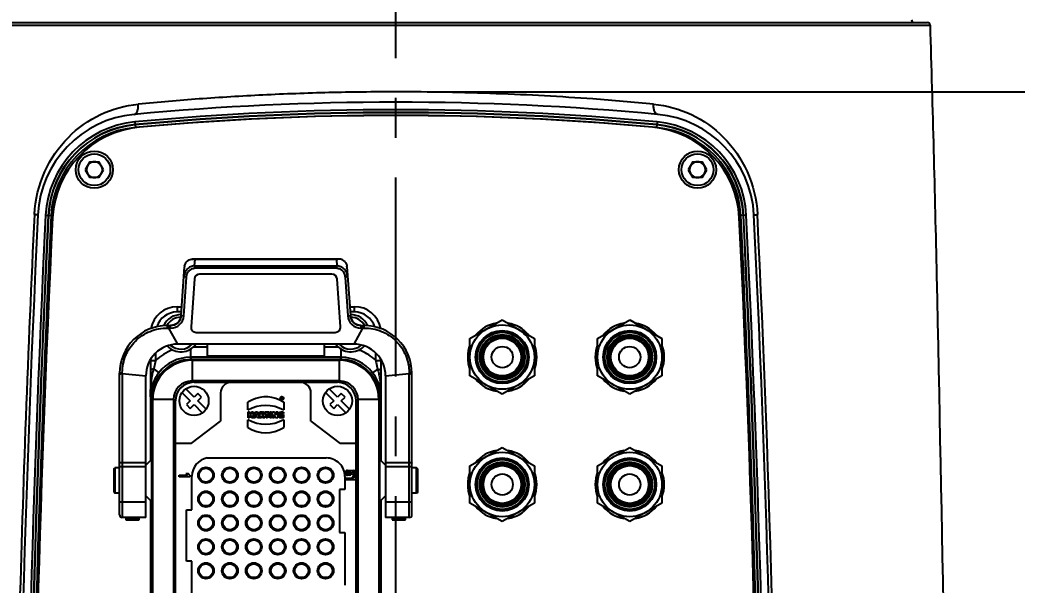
# Model space of a CAD drawing. Header units: millimetres. Extents: x 5828 to 6704, y 123 to 421.
# Drawn here: x 6360.72 to 6370.11, y 234.94 to 240.26 of the extents above; entities that cross this region are included whole.
import ezdxf

# ---------------------------------------------------------------- set-up
doc = ezdxf.new("R2010")
doc.units = ezdxf.units.MM
doc.linetypes.add('CENTER', pattern=[0.6, 0.375, -0.075, 0.075, -0.075])
for name, color, linetype in [('中心线', 7, 'Continuous'), ('外形图', 7, 'Continuous'), ('尺寸标注', 7, 'Continuous')]:
    doc.layers.add(name, color=color, linetype=linetype)
doc.styles.add('微软雅黑', font='msyh.ttc', dxfattribs={"height": 1.5})
doc.dimstyles.new('尺寸标注_1_20比例', dxfattribs={"dimtxt": 1.5, "dimasz": 1.25, "dimexe": 0.5, "dimexo": 0.4, "dimgap": 0.5, "dimtad": 1, "dimdec": 1, "dimlfac": 20, "dimdsep": 46, "dimtxsty": '微软雅黑', "dimcen": 0.09, "dimadec": 0, "dimazin": 0, "dimtp": 0.01, "dimtm": 0.01, "dimtfac": 1, "dimtdec": 1, "dimtofl": 0, "dimtmove": 0, "dimatfit": 3, "dimfxl": 1, "dimtolj": 1, "dimarcsym": 0})

# ---------------------------------------------------------------- blocks, each defined once
blk = doc.blocks.new('*D801')
at = {"layer": 'Defpoints', "color": 0}
for p in [(6364.2624, 239.5843), (6364.2624, 230.059), (6374.6748, 230.059)]:
    blk.add_point(p, dxfattribs=at)
at = {"layer": '尺寸标注', "color": 0, "lineweight": -2}
for p, q in [((6364.6624, 239.5843), (6375.1748, 239.5843)), ((6374.6748, 238.3343), (6374.6748, 231.309)), ((6364.6624, 230.059), (6375.1748, 230.059))]:
    blk.add_line(p, q, dxfattribs=at)
at = {"layer": '尺寸标注', "color": 0}
for points in [[(6374.8831, 238.3343), (6374.4665, 238.3343), (6374.6748, 239.5843)], [(6374.4665, 231.309), (6374.8831, 231.309), (6374.6748, 230.059)]]:
    blk.add_solid(points, dxfattribs=at)
at = {"layer": '尺寸标注', "color": 0, "insert": (6373.3958, 234.9195), "char_height": 1.5, "attachment_point": 5, "rotation": 90, "style": '微软雅黑'}
blk.add_mtext('\\A1;\\A1;190', dxfattribs=at)

msp = doc.modelspace()

# ---------------------------------------------------------------- linework, layer by layer
at = {"layer": '中心线', "linetype": 'CENTER', "ltscale": 5}
msp.add_line((6364.2624, 227.9015), (6364.2624, 284.2012), dxfattribs=at)
at = {"layer": '外形图', "color": 7, "linetype": 'Continuous'}
for p, q in [((6359.237, 240.2128), (6369.2879, 240.2128)), ((6359.262, 240.2371), (6369.2629, 240.2371)), ((6361.8059, 239.3003), (6361.8108, 239.2479)), ((6366.719, 239.3003), (6366.714, 239.2479)), ((6361.3816, 238.9259), (6361.3383, 238.8509)), ((6361.3816, 238.9259), (6361.4682, 238.9259)), ((6361.5115, 238.8509), (6361.4682, 238.9259)), ((6367.0566, 238.9259), (6367.0133, 238.8509)), ((6367.0566, 238.9259), (6367.1432, 238.9259)), ((6367.1865, 238.8509), (6367.1432, 238.9259)), ((6361.3383, 238.8509), (6361.3816, 238.7759)), ((6361.4682, 238.7759), (6361.5115, 238.8509)), ((6367.0133, 238.8509), (6367.0566, 238.7759)), ((6367.1432, 238.7759), (6367.1865, 238.8509)), ((6361.4682, 238.7759), (6361.3816, 238.7759)), ((6367.1432, 238.7759), (6367.0566, 238.7759)), ((6360.8608, 238.4276), (6360.8609, 238.4294)), ((6360.8608, 238.4276), (6360.861, 238.4294)), ((6360.9655, 238.4216), (6361.0181, 238.4191)), ((6367.5593, 238.4216), (6367.5068, 238.4191)), ((6367.6638, 238.4295), (6367.664, 238.4276)), ((6367.664, 238.4295), (6367.664, 238.4276)), ((6363.7292, 238.0079), (6362.3456, 238.0079)), ((6362.3683, 237.9444), (6362.3725, 238.0041)), ((6363.7024, 238.0041), (6362.3725, 238.0041)), ((6363.7024, 238.0041), (6363.7066, 237.9444)), ((6362.2412, 237.476), (6362.2733, 237.9355)), ((6362.3683, 237.9444), (6363.7066, 237.9444)), ((6362.3683, 237.9444), (6362.3683, 237.9232)), ((6363.7066, 237.9232), (6362.3683, 237.9232)), ((6363.6593, 237.8679), (6362.4155, 237.8679)), ((6363.7066, 237.9232), (6363.7066, 237.9444)), ((6363.8015, 237.9355), (6363.8336, 237.476)), ((6362.2661, 237.4742), (6362.2917, 237.84)), ((6362.2917, 237.84), (6362.2668, 237.8417)), ((6362.3656, 237.8214), (6362.3341, 237.3714)), ((6363.7407, 237.3714), (6363.7092, 237.8214)), ((6363.808, 237.8417), (6363.7831, 237.84)), ((6363.7831, 237.84), (6363.8087, 237.4742)), ((6362.2024, 237.5604), (6362.2471, 237.5604)), ((6362.2024, 237.5604), (6362.2024, 237.5104)), ((6362.2436, 237.5104), (6362.2024, 237.5104)), ((6362.2411, 237.4768), (6362.2406, 237.4735)), ((6363.8277, 237.5604), (6363.8724, 237.5604)), ((6363.8724, 237.5104), (6363.8312, 237.5104)), ((6363.8724, 237.5104), (6363.8724, 237.5604)), ((6362.1124, 237.3829), (6362.1415, 237.3829)), ((6362.1263, 237.358), (6362.1263, 237.3829)), ((6362.1415, 237.3579), (6362.1415, 237.3829)), ((6362.2011, 237.4032), (6362.1967, 237.4)), ((6362.2412, 237.476), (6362.2661, 237.4742)), ((6363.8087, 237.4742), (6363.8336, 237.476)), ((6363.8339, 237.4745), (6363.8338, 237.4743)), ((6363.8349, 237.4699), (6363.8341, 237.4744)), ((6363.8818, 237.3977), (6363.8777, 237.4003)), ((6363.9065, 237.3868), (6363.9026, 237.388)), ((6363.9334, 237.3829), (6363.9624, 237.3829)), ((6363.9334, 237.3829), (6363.9334, 237.3579)), ((6363.9485, 237.3829), (6363.9485, 237.358)), ((6364.9593, 237.2604), (6365.2624, 237.4354)), ((6365.2624, 237.4354), (6365.5655, 237.2604)), ((6366.1593, 237.2604), (6366.4624, 237.4354)), ((6366.4624, 237.4354), (6366.7655, 237.2604)), ((6362.1128, 237.3584), (6362.1263, 237.358)), ((6362.1263, 237.358), (6362.1416, 237.3579)), ((6362.2096, 237.2079), (6362.1263, 237.358)), ((6362.384, 237.3179), (6363.6908, 237.3179)), ((6363.9485, 237.358), (6363.8653, 237.2079)), ((6363.9485, 237.358), (6363.9334, 237.3579)), ((6363.9485, 237.358), (6363.9621, 237.3584)), ((6363.8653, 237.2079), (6362.2096, 237.2079)), ((6362.4874, 237.2079), (6362.4874, 237.097)), ((6363.5874, 237.2079), (6363.5874, 237.097)), ((6364.9593, 236.9104), (6364.9593, 237.2604)), ((6365.5655, 237.2604), (6365.5655, 236.9104)), ((6366.1593, 236.9104), (6366.1593, 237.2604)), ((6366.7655, 237.2604), (6366.7655, 236.9104)), ((6362.0024, 237.054), (6362.0024, 237.1233)), ((6362.3284, 237.161), (6362.3284, 237.0836)), ((6362.358, 237.1836), (6362.4874, 237.1836)), ((6363.5874, 237.1836), (6363.7169, 237.1836)), ((6363.7464, 237.0836), (6363.7464, 237.161)), ((6364.0724, 237.054), (6364.0724, 237.1242)), ((6361.9524, 237.054), (6362.0024, 237.054)), ((6361.9529, 237.0603), (6361.9529, 236.1108)), ((6363.7464, 237.0836), (6362.3284, 237.0836)), ((6362.3373, 237.0629), (6362.3284, 237.0836)), ((6363.7375, 237.0629), (6362.3373, 237.0629)), ((6362.3437, 237.0554), (6363.7312, 237.0554)), ((6362.3437, 237.0554), (6362.3437, 236.8604)), ((6362.4874, 237.097), (6363.5874, 237.097)), ((6363.7312, 236.8604), (6363.7312, 237.0554)), ((6363.7464, 237.0836), (6363.7375, 237.0629)), ((6364.0724, 237.054), (6364.1224, 237.054)), ((6364.1224, 236.1103), (6364.1224, 237.0616)), ((6361.6624, 235.5997), (6361.6624, 236.9329)), ((6361.6874, 236.9304), (6361.6875, 236.9401)), ((6361.6874, 236.9304), (6361.9096, 236.9079)), ((6361.6874, 236.9304), (6361.6874, 235.5747)), ((6361.9858, 236.973), (6362.0316, 236.9377)), ((6364.0891, 236.973), (6364.0433, 236.9377)), ((6364.1653, 236.9079), (6364.3874, 236.9304)), ((6364.3873, 236.9401), (6364.3874, 236.9304)), ((6364.3874, 235.5747), (6364.3874, 236.9304)), ((6364.4124, 235.5997), (6364.4124, 236.9329)), ((6361.9096, 235.5747), (6361.9096, 236.9079)), ((6363.7312, 236.8604), (6362.3437, 236.8604)), ((6362.3624, 236.848), (6363.7124, 236.848)), ((6364.1653, 236.9079), (6364.1653, 235.5747)), ((6365.2624, 236.7354), (6364.9593, 236.9104)), ((6365.5655, 236.9104), (6365.2624, 236.7354)), ((6366.4624, 236.7354), (6366.1593, 236.9104)), ((6366.7655, 236.9104), (6366.4624, 236.7354)), ((6362.2491, 236.7509), (6362.3271, 236.6729)), ((6362.3624, 236.7083), (6362.2845, 236.7862)), ((6362.3978, 236.7436), (6362.3624, 236.7083)), ((6362.4331, 236.7083), (6362.3978, 236.7436)), ((6362.6124, 236.748), (6362.6124, 236.483)), ((6363.4624, 236.483), (6363.4624, 236.748)), ((6363.5991, 236.7509), (6363.6771, 236.6729)), ((6363.7124, 236.7083), (6363.6345, 236.7862)), ((6363.7478, 236.7436), (6363.7124, 236.7083)), ((6363.7831, 236.7083), (6363.7478, 236.7436)), ((6364.1224, 236.7113), (6364.1205, 236.7465)), ((6361.9524, 236.7113), (6361.9624, 236.6879)), ((6361.9624, 236.6879), (6361.9624, 234.8167)), ((6362.1687, 236.6854), (6361.9737, 236.6854)), ((6361.9737, 232.7854), (6361.9737, 236.6854)), ((6362.1687, 236.6854), (6362.1687, 232.7854)), ((6362.1874, 232.798), (6362.1874, 236.673)), ((6362.3271, 236.6729), (6362.2917, 236.6376)), ((6362.2917, 236.6376), (6362.3271, 236.6022)), ((6362.3271, 236.6022), (6362.3624, 236.6376)), ((6362.3624, 236.6376), (6362.4403, 236.5596)), ((6362.3978, 236.6729), (6362.4331, 236.7083)), ((6362.4757, 236.595), (6362.3978, 236.6729)), ((6362.8687, 236.5895), (6362.8687, 236.66)), ((6363.184, 236.7043), (6363.191, 236.7043)), ((6363.184, 236.6893), (6363.184, 236.7043)), ((6363.1878, 236.6893), (6363.184, 236.6893)), ((6363.1903, 236.7015), (6363.1878, 236.7015)), ((6363.1878, 236.7015), (6363.1878, 236.6972)), ((6363.1878, 236.6972), (6363.1903, 236.6972)), ((6363.1906, 236.6947), (6363.1878, 236.6947)), ((6363.1878, 236.6947), (6363.1878, 236.6893)), ((6363.1906, 236.6947), (6363.1925, 236.6893)), ((6363.191, 236.7043), (6363.1941, 236.7038)), ((6363.1966, 236.6893), (6363.1925, 236.6893)), ((6363.194, 236.6959), (6363.1952, 236.6967)), ((6363.1966, 236.6893), (6363.194, 236.6959)), ((6363.1959, 236.7023), (6363.1941, 236.7038)), ((6363.1952, 236.6967), (6363.1961, 236.698)), ((6363.1959, 236.7023), (6363.1965, 236.7)), ((6363.1965, 236.7), (6363.1961, 236.698)), ((6363.2062, 236.66), (6363.2062, 236.5895)), ((6363.6771, 236.6729), (6363.6417, 236.6376)), ((6363.6417, 236.6376), (6363.6771, 236.6022)), ((6363.6771, 236.6022), (6363.7124, 236.6376)), ((6363.7124, 236.6376), (6363.7903, 236.5596)), ((6363.7478, 236.6729), (6363.7831, 236.7083)), ((6363.8257, 236.595), (6363.7478, 236.6729)), ((6363.8874, 232.798), (6363.8874, 236.673)), ((6364.1012, 236.6854), (6363.9062, 236.6854)), ((6363.9062, 232.7854), (6363.9062, 236.6854)), ((6364.1012, 236.6854), (6364.1012, 232.7854)), ((6364.1124, 236.6879), (6364.1224, 236.7113)), ((6364.1124, 232.783), (6364.1124, 236.6879)), ((6362.8704, 236.5686), (6362.8857, 236.5686)), ((6362.8704, 236.5134), (6362.8704, 236.5686)), ((6362.8857, 236.5686), (6362.8857, 236.5485)), ((6362.8857, 236.5485), (6362.9022, 236.5485)), ((6362.9022, 236.5686), (6362.9175, 236.5686)), ((6362.9022, 236.5485), (6362.9022, 236.5686)), ((6362.9175, 236.5686), (6362.9175, 236.5134)), ((6362.9409, 236.5686), (6362.9229, 236.5134)), ((6362.9409, 236.5686), (6362.9584, 236.5686)), ((6362.9444, 236.5344), (6362.947, 236.5431)), ((6362.9478, 236.5459), (6362.947, 236.5431)), ((6362.9485, 236.5485), (6362.9478, 236.5459)), ((6362.949, 236.551), (6362.9485, 236.5485)), ((6362.9498, 236.5485), (6362.949, 236.551)), ((6362.9505, 236.5459), (6362.9498, 236.5485)), ((6362.9512, 236.5432), (6362.9505, 236.5459)), ((6362.9512, 236.5432), (6362.954, 236.5344)), ((6362.9773, 236.5134), (6362.9584, 236.5686)), ((6362.9827, 236.5686), (6362.985, 236.5688)), ((6362.9827, 236.5134), (6362.9827, 236.5686)), ((6362.985, 236.5688), (6362.9874, 236.5689)), ((6362.9874, 236.5689), (6362.9901, 236.5689)), ((6362.9901, 236.5689), (6362.9928, 236.569)), ((6362.9928, 236.569), (6362.9957, 236.569)), ((6362.9957, 236.569), (6362.9986, 236.5691)), ((6362.9979, 236.5564), (6362.9979, 236.5445)), ((6362.9986, 236.5691), (6363.0015, 236.5691)), ((6363.0002, 236.5443), (6363.0033, 236.5447)), ((6363.0047, 236.5557), (6363.0006, 236.5565)), ((6363.0015, 236.5691), (6363.0045, 236.569)), ((6363.0055, 236.5459), (6363.0033, 236.5447)), ((6363.0045, 236.569), (6363.0072, 236.5687)), ((6363.0047, 236.5557), (6363.0068, 236.5536)), ((6363.007, 236.5479), (6363.0055, 236.5459)), ((6363.0075, 236.5506), (6363.0068, 236.5536)), ((6363.007, 236.5479), (6363.0075, 236.5506)), ((6363.0072, 236.5687), (6363.0097, 236.5683)), ((6363.0097, 236.5683), (6363.0121, 236.5678)), ((6363.0121, 236.5678), (6363.014, 236.5671)), ((6363.0161, 236.5661), (6363.014, 236.5671)), ((6363.0178, 236.565), (6363.0161, 236.5661)), ((6363.0161, 236.5378), (6363.0183, 236.5395)), ((6363.0193, 236.5637), (6363.0178, 236.565)), ((6363.0183, 236.5395), (6363.0201, 236.5415)), ((6363.0206, 236.5622), (6363.0193, 236.5637)), ((6363.0201, 236.5415), (6363.0216, 236.5438)), ((6363.0217, 236.5604), (6363.0206, 236.5622)), ((6363.0216, 236.5438), (6363.0227, 236.5465)), ((6363.0217, 236.5604), (6363.0224, 236.5587)), ((6363.0224, 236.5587), (6363.023, 236.5566)), ((6363.0233, 236.549), (6363.0227, 236.5465)), ((6363.023, 236.5566), (6363.0234, 236.5543)), ((6363.0235, 236.5518), (6363.0233, 236.549)), ((6363.0234, 236.5543), (6363.0235, 236.5518)), ((6363.028, 236.5686), (6363.0671, 236.5686)), ((6363.028, 236.5555), (6363.028, 236.5686)), ((6363.0399, 236.5555), (6363.028, 236.5555)), ((6363.0399, 236.5134), (6363.0399, 236.5555)), ((6363.0671, 236.5555), (6363.0552, 236.5555)), ((6363.0552, 236.5555), (6363.0552, 236.5134)), ((6363.0671, 236.5686), (6363.0671, 236.5555)), ((6363.0748, 236.5686), (6363.09, 236.5686)), ((6363.0748, 236.5134), (6363.0748, 236.5686)), ((6363.09, 236.5686), (6363.09, 236.5134)), ((6363.1015, 236.5686), (6363.121, 236.5686)), ((6363.1015, 236.5134), (6363.1015, 236.5686)), ((6363.1157, 236.5447), (6363.116, 236.5418)), ((6363.116, 236.5418), (6363.1161, 236.5391)), ((6363.1161, 236.5391), (6363.1161, 236.536)), ((6363.1182, 236.5387), (6363.1197, 236.5355)), ((6363.1318, 236.5463), (6363.121, 236.5686)), ((6363.1332, 236.5434), (6363.1318, 236.5463)), ((6363.1345, 236.5406), (6363.1332, 236.5434)), ((6363.1357, 236.538), (6363.1345, 236.5406)), ((6363.1351, 236.5686), (6363.1498, 236.5686)), ((6363.1351, 236.5493), (6363.1351, 236.5686)), ((6363.1352, 236.5457), (6363.1351, 236.5493)), ((6363.1354, 236.5417), (6363.1352, 236.5457)), ((6363.1357, 236.538), (6363.1354, 236.5417)), ((6363.1498, 236.5686), (6363.1498, 236.5134)), ((6363.1563, 236.5419), (6363.1566, 236.5442)), ((6363.1563, 236.5395), (6363.1563, 236.5419)), ((6363.1563, 236.5371), (6363.1563, 236.5395)), ((6363.1566, 236.5442), (6363.1569, 236.5465)), ((6363.1569, 236.5465), (6363.1575, 236.5487)), ((6363.1575, 236.5487), (6363.1581, 236.5507)), ((6363.1581, 236.5507), (6363.1589, 236.5527)), ((6363.1599, 236.5546), (6363.1589, 236.5527)), ((6363.1609, 236.5564), (6363.1599, 236.5546)), ((6363.1621, 236.5581), (6363.1609, 236.5564)), ((6363.1635, 236.5597), (6363.1621, 236.5581)), ((6363.1649, 236.5612), (6363.1635, 236.5597)), ((6363.1665, 236.5626), (6363.1649, 236.5612)), ((6363.1682, 236.5639), (6363.1665, 236.5626)), ((6363.17, 236.565), (6363.1682, 236.5639)), ((6363.1719, 236.5661), (6363.17, 236.565)), ((6363.172, 236.5661), (6363.174, 236.567)), ((6363.1729, 236.5431), (6363.1728, 236.5406)), ((6363.1728, 236.5405), (6363.1729, 236.538)), ((6363.1734, 236.5456), (6363.1729, 236.5431)), ((6363.174, 236.5476), (6363.1734, 236.5456)), ((6363.174, 236.567), (6363.1761, 236.5677)), ((6363.174, 236.5476), (6363.1751, 236.5498)), ((6363.1751, 236.5498), (6363.1765, 236.5515)), ((6363.1761, 236.5677), (6363.1784, 236.5684)), ((6363.1765, 236.5515), (6363.1781, 236.553)), ((6363.1781, 236.553), (6363.1802, 236.5543)), ((6363.1784, 236.5684), (6363.1807, 236.5689)), ((6363.1823, 236.555), (6363.1802, 236.5542)), ((6363.1807, 236.5689), (6363.1831, 236.5692)), ((6363.1849, 236.5556), (6363.1823, 236.555)), ((6363.1831, 236.5692), (6363.1857, 236.5695)), ((6363.1878, 236.5558), (6363.1849, 236.5556)), ((6363.1857, 236.5695), (6363.1883, 236.5695)), ((6363.1906, 236.5557), (6363.1878, 236.5558)), ((6363.1883, 236.5695), (6363.192, 236.5694)), ((6363.1894, 236.5439), (6363.2046, 236.5439)), ((6363.1894, 236.5266), (6363.1894, 236.5439)), ((6363.1936, 236.5555), (6363.1906, 236.5557)), ((6363.192, 236.5694), (6363.1954, 236.5691)), ((6363.1966, 236.5552), (6363.1936, 236.5555)), ((6363.1954, 236.5691), (6363.1986, 236.5687)), ((6363.1994, 236.5547), (6363.1966, 236.5552)), ((6363.1986, 236.5687), (6363.2015, 236.5681)), ((6363.202, 236.5541), (6363.1994, 236.5547)), ((6363.2015, 236.5681), (6363.2041, 236.5674)), ((6363.2041, 236.5535), (6363.202, 236.5541)), ((6363.2041, 236.5675), (6363.2041, 236.5536)), ((6363.2046, 236.5439), (6363.2046, 236.5162)), ((6362.337, 236.273), (6362.6124, 236.483)), ((6362.8687, 236.4235), (6362.8687, 236.494)), ((6362.8857, 236.5134), (6362.8704, 236.5134)), ((6362.9022, 236.5351), (6362.8857, 236.5351)), ((6362.8857, 236.5351), (6362.8857, 236.5134)), ((6362.9022, 236.5134), (6362.9022, 236.5351)), ((6362.9175, 236.5134), (6362.9022, 236.5134)), ((6362.938, 236.5134), (6362.9229, 236.5134)), ((6362.938, 236.5134), (6362.9408, 236.5224)), ((6362.9578, 236.5224), (6362.9408, 236.5224)), ((6362.9444, 236.5344), (6362.954, 236.5344)), ((6362.9578, 236.5224), (6362.9606, 236.5134)), ((6362.9773, 236.5134), (6362.9606, 236.5134)), ((6362.9979, 236.5134), (6362.9827, 236.5134)), ((6362.9979, 236.5335), (6362.9979, 236.5134)), ((6363.0004, 236.5298), (6363.0066, 236.5178)), ((6363.0274, 236.5134), (6363.0089, 236.5134)), ((6363.0136, 236.5366), (6363.0161, 236.5378)), ((6363.015, 236.5344), (6363.0136, 236.5366)), ((6363.0164, 236.5323), (6363.015, 236.5344)), ((6363.0176, 236.5302), (6363.0164, 236.5323)), ((6363.0274, 236.5134), (6363.0176, 236.5302)), ((6363.0552, 236.5134), (6363.0399, 236.5134)), ((6363.09, 236.5134), (6363.0748, 236.5134)), ((6363.1161, 236.5134), (6363.1015, 236.5134)), ((6363.1161, 236.536), (6363.1161, 236.5134)), ((6363.1197, 236.5355), (6363.1212, 236.5323)), ((6363.1212, 236.5323), (6363.1305, 236.5134)), ((6363.1498, 236.5134), (6363.1305, 236.5134)), ((6363.1566, 236.5347), (6363.1563, 236.5371)), ((6363.1569, 236.5325), (6363.1566, 236.5347)), ((6363.1574, 236.5303), (6363.1569, 236.5325)), ((6363.1581, 236.5283), (6363.1574, 236.5303)), ((6363.1589, 236.5264), (6363.1581, 236.5283)), ((6363.1588, 236.5264), (6363.1598, 236.5245)), ((6363.1598, 236.5245), (6363.1609, 236.5228)), ((6363.1609, 236.5228), (6363.1622, 236.5212)), ((6363.1622, 236.5212), (6363.1635, 236.5197)), ((6363.1635, 236.5197), (6363.165, 236.5184)), ((6363.165, 236.5184), (6363.1667, 236.5172)), ((6363.1667, 236.5172), (6363.1685, 236.5161)), ((6363.1685, 236.5161), (6363.1704, 236.5151)), ((6363.1724, 236.5143), (6363.1704, 236.5151)), ((6363.1746, 236.5136), (6363.1724, 236.5143)), ((6363.1729, 236.5379), (6363.1734, 236.5353)), ((6363.1734, 236.5353), (6363.1741, 236.5332)), ((6363.1753, 236.5311), (6363.1741, 236.5332)), ((6363.1769, 236.5131), (6363.1746, 236.5136)), ((6363.1768, 236.5294), (6363.1753, 236.5311)), ((6363.1786, 236.5281), (6363.1768, 236.5294)), ((6363.1794, 236.5127), (6363.1769, 236.5131)), ((6363.1809, 236.5271), (6363.1786, 236.5281)), ((6363.182, 236.5125), (6363.1794, 236.5127)), ((6363.1809, 236.5271), (6363.1833, 236.5265)), ((6363.1847, 236.5124), (6363.182, 236.5125)), ((6363.1833, 236.5265), (6363.1868, 236.5263)), ((6363.1879, 236.5125), (6363.1847, 236.5124)), ((6363.191, 236.5127), (6363.1879, 236.5125)), ((6363.194, 236.5132), (6363.191, 236.5127)), ((6363.1969, 236.5137), (6363.194, 236.5132)), ((6363.1997, 236.5144), (6363.1969, 236.5137)), ((6363.2022, 236.5153), (6363.1997, 236.5144)), ((6363.2022, 236.5152), (6363.2046, 236.5162)), ((6363.2062, 236.494), (6363.2062, 236.4235)), ((6363.4624, 236.483), (6363.7378, 236.273)), ((6362.337, 236.273), (6362.1874, 236.273)), ((6363.8874, 236.273), (6363.7378, 236.273)), ((6364.9593, 236.0604), (6365.2624, 236.2354)), ((6365.2624, 236.2354), (6365.5655, 236.0604)), ((6366.1593, 236.0604), (6366.4624, 236.2354)), ((6366.4624, 236.2354), (6366.7655, 236.0604)), ((6361.6874, 236.094), (6361.9096, 236.094)), ((6361.9096, 236.0674), (6361.9601, 236.1179)), ((6362.4874, 236.1355), (6363.6074, 236.1355)), ((6364.1653, 236.0674), (6364.1148, 236.1179)), ((6364.1653, 236.094), (6364.3874, 236.094)), ((6361.6074, 236.0329), (6361.6174, 236.0429)), ((6361.6074, 236.0329), (6361.6074, 235.8129)), ((6361.6624, 236.0429), (6361.6174, 236.0429)), ((6361.6174, 236.0429), (6361.6174, 235.8029)), ((6361.9096, 236.0527), (6361.6624, 236.0527)), ((6362.2867, 235.988), (6362.3077, 235.988)), ((6362.2867, 235.988), (6362.3014, 235.973)), ((6362.3224, 235.973), (6362.3077, 235.988)), ((6363.8074, 236.018), (6363.8624, 236.018)), ((6363.8249, 236.003), (6363.8074, 236.003)), ((6363.8074, 235.988), (6363.8249, 235.988)), ((6363.8624, 236.003), (6363.8461, 236.003)), ((6363.8599, 235.988), (6363.8624, 235.988)), ((6363.8599, 235.973), (6363.8599, 235.988)), ((6364.4124, 236.0527), (6364.1653, 236.0527)), ((6364.4574, 236.0429), (6364.4124, 236.0429)), ((6364.4674, 236.0329), (6364.4574, 236.0429)), ((6364.4574, 235.8029), (6364.4574, 236.0429)), ((6364.4674, 235.8129), (6364.4674, 236.0329)), ((6364.9593, 235.7104), (6364.9593, 236.0604)), ((6365.5655, 236.0604), (6365.5655, 235.7104)), ((6366.1593, 235.7104), (6366.1593, 236.0604)), ((6366.7655, 236.0604), (6366.7655, 235.7104)), ((6362.2224, 235.973), (6362.3014, 235.973)), ((6362.2224, 235.958), (6362.2224, 235.973)), ((6362.3224, 235.958), (6362.2224, 235.958)), ((6362.3224, 235.973), (6362.3224, 235.958)), ((6362.3424, 235.648), (6362.3424, 235.963)), ((6363.7824, 235.9605), (6363.7824, 235.838)), ((6363.7849, 235.9455), (6363.8639, 235.9455)), ((6363.7849, 235.9305), (6363.7849, 235.9455)), ((6363.8849, 235.9305), (6363.7849, 235.9305)), ((6363.8249, 235.973), (6363.8074, 235.973)), ((6363.8492, 235.9605), (6363.8702, 235.9605)), ((6363.8492, 235.9605), (6363.8639, 235.9455)), ((6363.8624, 235.973), (6363.8599, 235.973)), ((6363.8849, 235.9455), (6363.8702, 235.9605)), ((6363.8849, 235.9455), (6363.8849, 235.9305)), ((6361.6074, 235.8129), (6361.6174, 235.8029)), ((6361.6624, 235.8029), (6361.6174, 235.8029)), ((6363.7824, 235.838), (6363.7324, 235.838)), ((6363.7324, 235.838), (6363.7324, 235.433)), ((6364.4574, 235.8029), (6364.4124, 235.8029)), ((6364.4674, 235.8129), (6364.4574, 235.8029)), ((6361.6624, 235.7229), (6361.9096, 235.7229)), ((6361.9096, 235.7784), (6361.9601, 235.7279)), ((6361.9529, 235.7351), (6361.9529, 233.7358)), ((6364.1653, 235.7784), (6364.1148, 235.7279)), ((6364.1224, 233.7353), (6364.1224, 235.7356)), ((6364.1653, 235.7229), (6364.4124, 235.7229)), ((6365.2624, 235.5354), (6364.9593, 235.7104)), ((6365.5655, 235.7104), (6365.2624, 235.5354)), ((6366.4624, 235.5354), (6366.1593, 235.7104)), ((6366.7655, 235.7104), (6366.4624, 235.5354)), ((6362.2924, 235.648), (6362.3424, 235.648)), ((6362.2924, 235.163), (6362.2924, 235.648)), ((6361.9096, 235.5747), (6361.6874, 235.5747)), ((6361.7222, 235.5747), (6361.7222, 235.5541)), ((6361.8472, 235.5702), (6361.7222, 235.5702)), ((6361.7222, 235.5544), (6361.8472, 235.5544)), ((6361.7222, 235.5541), (6361.8472, 235.5541)), ((6361.8472, 235.5541), (6361.8472, 235.5747)), ((6364.3874, 235.5747), (6364.1653, 235.5747)), ((6364.2278, 235.5747), (6364.2278, 235.5541)), ((6364.3528, 235.5702), (6364.2278, 235.5702)), ((6364.2278, 235.5544), (6364.3528, 235.5544)), ((6364.2278, 235.5541), (6364.3528, 235.5541)), ((6364.3528, 235.5541), (6364.3528, 235.5747)), ((6363.7324, 235.433), (6363.7824, 235.433)), ((6363.7824, 235.433), (6363.7824, 234.938)), ((6362.3424, 235.163), (6362.2924, 235.163)), ((6362.3424, 234.308), (6362.3424, 235.163))]:
    msp.add_line(p, q, dxfattribs=at)
for points in [[(6362.1737, 237.3885), (6362.1691, 237.387), (6362.1646, 237.3858), (6362.1602, 237.3848), (6362.1559, 237.3841), (6362.1518, 237.3835), (6362.1479, 237.3832), (6362.1445, 237.383), (6362.1424, 237.3829), (6362.1415, 237.3829)], [(6362.1967, 237.4), (6362.1922, 237.3971), (6362.1876, 237.3945), (6362.183, 237.3922), (6362.1783, 237.3902), (6362.1737, 237.3885)], [(6362.2173, 237.4189), (6362.2135, 237.4145), (6362.2095, 237.4105), (6362.2054, 237.4067), (6362.2011, 237.4032)], [(6362.2245, 237.4288), (6362.221, 237.4237), (6362.2173, 237.4189)], [(6362.2308, 237.4404), (6362.2277, 237.4344), (6362.2245, 237.4288)], [(6362.2378, 237.4603), (6362.2359, 237.4535), (6362.2335, 237.4468), (6362.2308, 237.4404)], [(6362.2406, 237.4735), (6362.2394, 237.467), (6362.2378, 237.4603)], [(6363.8375, 237.4585), (6363.836, 237.4646), (6363.8349, 237.4699)], [(6363.8462, 237.4361), (6363.8436, 237.4413), (6363.8413, 237.4468), (6363.8393, 237.4525), (6363.8375, 237.4585)], [(6363.852, 237.4263), (6363.849, 237.4311), (6363.8462, 237.4361)], [(6363.8621, 237.4136), (6363.8586, 237.4176), (6363.8552, 237.4218), (6363.852, 237.4263)], [(6363.8777, 237.4003), (6363.8736, 237.4033), (6363.8697, 237.4065), (6363.8659, 237.4099), (6363.8621, 237.4136)], [(6363.9025, 237.388), (6363.8984, 237.3895), (6363.8942, 237.3912), (6363.8901, 237.3931), (6363.8859, 237.3953), (6363.8818, 237.3977)], [(6363.9334, 237.3829), (6363.933, 237.3829), (6363.9317, 237.383), (6363.929, 237.3831), (6363.9258, 237.3833), (6363.9222, 237.3836), (6363.9184, 237.3842), (6363.9145, 237.3849), (6363.9105, 237.3857), (6363.9065, 237.3868)], [(6363.9485, 237.3829), (6363.9485, 237.381), (6363.9485, 237.3756), (6363.9485, 237.3675)]]:
    msp.add_lwpolyline(points, dxfattribs=at)
for centre, radius in [((6361.4249, 238.8509), 0.175), ((6361.4249, 238.8509), 0.15), ((6367.0999, 238.8509), 0.175), ((6367.0999, 238.8509), 0.15), ((6365.2624, 237.0854), 0.3031), ((6366.4624, 237.0854), 0.3031), ((6365.2624, 237.0854), 0.25), ((6365.2624, 237.0854), 0.235), ((6365.2624, 237.0854), 0.2125), ((6366.4624, 237.0854), 0.25), ((6366.4624, 237.0854), 0.235), ((6366.4624, 237.0854), 0.2125), ((6365.2624, 237.0854), 0.2025), ((6365.2624, 237.0854), 0.1875), ((6365.2624, 237.0854), 0.1775), ((6366.4624, 237.0854), 0.2025), ((6366.4624, 237.0854), 0.1875), ((6366.4624, 237.0854), 0.1775), ((6365.2624, 237.0854), 0.1), ((6366.4624, 237.0854), 0.1), ((6362.3624, 236.6729), 0.1375), ((6363.7124, 236.6729), 0.1375), ((6363.1899, 236.6968), 0.0166), ((6363.1899, 236.6968), 0.0127), ((6365.2624, 235.8854), 0.3031), ((6366.4624, 235.8854), 0.3031), ((6365.2624, 235.8854), 0.25), ((6365.2624, 235.8854), 0.235), ((6365.2624, 235.8854), 0.2125), ((6365.2624, 235.8854), 0.2025), ((6365.2624, 235.8854), 0.1875), ((6366.4624, 235.8854), 0.25), ((6366.4624, 235.8854), 0.235), ((6366.4624, 235.8854), 0.2125), ((6366.4624, 235.8854), 0.2025), ((6366.4624, 235.8854), 0.1875), ((6362.4749, 235.973), 0.075), ((6362.4749, 235.973), 0.065), ((6362.6999, 235.973), 0.075), ((6362.6999, 235.973), 0.065), ((6362.9249, 235.973), 0.075), ((6362.9249, 235.973), 0.065), ((6363.1499, 235.973), 0.075), ((6363.1499, 235.973), 0.065), ((6363.3749, 235.973), 0.075), ((6363.3749, 235.973), 0.065), ((6363.5999, 235.973), 0.075), ((6363.5999, 235.973), 0.065), ((6365.2624, 235.8854), 0.1775), ((6365.2624, 235.8854), 0.1), ((6366.4624, 235.8854), 0.1775), ((6366.4624, 235.8854), 0.1), ((6362.4749, 235.748), 0.075), ((6362.4749, 235.748), 0.065), ((6362.6999, 235.748), 0.075), ((6362.6999, 235.748), 0.065), ((6362.9249, 235.748), 0.075), ((6362.9249, 235.748), 0.065), ((6363.1499, 235.748), 0.075), ((6363.1499, 235.748), 0.065), ((6363.3749, 235.748), 0.075), ((6363.3749, 235.748), 0.065), ((6363.5999, 235.748), 0.075), ((6363.5999, 235.748), 0.065), ((6362.4749, 235.523), 0.075), ((6362.4749, 235.523), 0.065), ((6362.6999, 235.523), 0.075), ((6362.6999, 235.523), 0.065), ((6362.9249, 235.523), 0.075), ((6362.9249, 235.523), 0.065), ((6363.1499, 235.523), 0.075), ((6363.1499, 235.523), 0.065), ((6363.3749, 235.523), 0.075), ((6363.3749, 235.523), 0.065), ((6363.5999, 235.523), 0.075), ((6363.5999, 235.523), 0.065), ((6362.4749, 235.298), 0.075), ((6362.4749, 235.298), 0.065), ((6362.6999, 235.298), 0.075), ((6362.6999, 235.298), 0.065), ((6362.9249, 235.298), 0.075), ((6362.9249, 235.298), 0.065), ((6363.1499, 235.298), 0.075), ((6363.1499, 235.298), 0.065), ((6363.3749, 235.298), 0.075), ((6363.3749, 235.298), 0.065), ((6363.5999, 235.298), 0.075), ((6363.5999, 235.298), 0.065), ((6362.4749, 235.073), 0.075), ((6362.4749, 235.073), 0.065), ((6362.6999, 235.073), 0.075), ((6362.6999, 235.073), 0.065), ((6362.9249, 235.073), 0.075), ((6362.9249, 235.073), 0.065), ((6363.1499, 235.073), 0.075), ((6363.1499, 235.073), 0.065), ((6363.3749, 235.073), 0.075), ((6363.3749, 235.073), 0.065), ((6363.5999, 235.073), 0.075), ((6363.5999, 235.073), 0.065)]:
    msp.add_circle(centre, radius, dxfattribs=at)
for centre, radius, start, end in [((6369.1396, 240.2621), 0.025, 181, 270), ((6369.2629, 240.2121), 0.025, 1.7701, 90), ((6364.2624, 213.0808), 26.4062, 84.64752, 95.35248), ((6361.8925, 238.3763), 1, 95.35248, 177.19986), ((6364.2624, 213.0808), 26.3343, 84.64752, 95.35248), ((6364.2624, 213.0808), 26.3093, 84.64752, 95.35248), ((6364.2624, 213.0808), 26.3067, 84.64752, 95.35248), ((6364.2624, 213.0808), 26.2817, 84.64752, 95.35248), ((6364.2624, 213.0946), 26.2667, 84.725, 95.275), ((6366.6324, 238.3763), 1, 2.80014, 84.64752), ((6361.8925, 238.3763), 0.9281, 95.35248, 177.19986), ((6361.8925, 238.3763), 0.9031, 95.35248, 177.19986), ((6361.8925, 238.3763), 0.9004, 95.35248, 177.19986), ((6366.6324, 238.3763), 0.9004, 2.80014, 84.64752), ((6366.6324, 238.3763), 0.9031, 2.80014, 84.64752), ((6366.6324, 238.3763), 0.9281, 2.80014, 84.64752), ((6361.8925, 238.3763), 0.8754, 95.35248, 177.19986), ((6361.9303, 238.3539), 0.9, 95.275, 177.21132), ((6366.5945, 238.3539), 0.9, 2.78868, 84.725), ((6366.6324, 238.3763), 0.8754, 2.80014, 84.64752), ((6361.4249, 238.8509), 0.075, 150, 210), ((6361.4249, 238.8509), 0.075, 44.99999, 135.00001), ((6361.4249, 238.8509), 0.075, 330, 30), ((6367.0999, 238.8509), 0.075, 150, 210), ((6367.0999, 238.8509), 0.075, 44.99999, 135.00001), ((6367.0999, 238.8509), 0.075, 330, 30), ((6361.4249, 238.8509), 0.075, 224.99999, 315.00001), ((6367.0999, 238.8509), 0.075, 224.99999, 315.00001), ((6533.4142, 229.9871), 172.7267, 177.199864, 180), ((6533.4142, 229.9871), 172.6548, 177.199864, 179.959524), ((6533.4142, 229.9871), 172.6298, 177.199864, 179.959524), ((6533.4142, 229.9871), 172.6272, 177.199864, 179.958649), ((6533.4142, 229.9871), 172.6022, 177.199864, 179.958649), ((6195.1107, 229.9871), 172.6022, 0.041351, 2.800136), ((6195.1107, 229.9871), 172.6272, 0.041351, 2.800136), ((6195.1107, 229.9871), 172.6298, 0.040476, 2.800136), ((6195.1107, 229.9871), 172.6548, 0.040476, 2.800136), ((6195.1107, 229.9871), 172.7267, 0, 2.800136), ((6191.531, 229.9296), 176.3379, 0.280545, 2.76226), ((6533.4142, 230.0009), 172.5872, 177.211319, 179.855486), ((6195.1107, 230.0009), 172.5872, 0.144514, 2.788681), ((6362.4155, 237.8179), 0.05, 90, 176), ((6363.6593, 237.8179), 0.05, 4, 90), ((6362.2029, 237.3099), 0.25, 90, 169.82669), ((6362.2024, 237.3104), 0.2, 90, 162.14571), ((6362.2374, 237.3104), 0.175, 88.38693, 156.81692), ((6363.8374, 237.3104), 0.175, 23.12345, 91.59379), ((6363.8724, 237.3104), 0.25, 9.82803, 90.01013), ((6363.8724, 237.3104), 0.2, 17.96474, 90), ((6362.1124, 236.9329), 0.45, 90.00001, 180), ((6362.2374, 237.3104), 0.15, 89.86562, 151.09669), ((6362.1415, 237.4829), 0.1, 270, 356.00027), ((6362.1415, 237.4829), 0.125, 270.04636, 356.00173), ((6363.9334, 237.4829), 0.125, 183.99741, 270.00168), ((6363.9334, 237.4829), 0.1, 183.9994, 270), ((6363.8374, 237.3104), 0.15, 28.90726, 89.86562), ((6363.9624, 236.9329), 0.45, 0.00001, 89.99999), ((6365.2624, 237.0854), 0.325, 99.79785, 140.09763), ((6365.2624, 237.0854), 0.325, 39.90271, 80.20213), ((6366.4624, 237.0854), 0.325, 99.79785, 140.09763), ((6366.4624, 237.0854), 0.325, 39.90271, 80.20213), ((6362.384, 237.3679), 0.05, 176, 270), ((6363.6908, 237.3679), 0.05, 270, 4), ((6362.2096, 236.9079), 0.3, 89.99979, 180), ((6362.2374, 237.3104), 0.175, 224.05337, 323.81397), ((6362.2374, 237.3104), 0.15, 228.43694, 316.62194), ((6363.8374, 237.3104), 0.175, 216.17396, 316.22776), ((6363.8374, 237.3104), 0.15, 223.40627, 311.42808), ((6363.8653, 236.9079), 0.3, 0, 89.99988), ((6365.2624, 237.0854), 0.325, 158.93981, 201.0594), ((6365.2624, 237.0854), 0.325, 338.93981, 21.0594), ((6366.4624, 237.0854), 0.325, 158.93981, 201.0594), ((6366.4624, 237.0854), 0.325, 338.93981, 21.0594), ((6363.7473, 236.7101), 0.4732, 66.7546, 69.38545), ((6362.3374, 236.688), 0.3749, 90.01193, 180.0202), ((6362.3437, 236.6854), 0.37, 90, 180), ((6362.3284, 236.7088), 0.3748, 89.99459, 142.36735), ((6363.7312, 236.6854), 0.37, 0, 90), ((6363.7464, 236.7088), 0.3748, 37.63266, 90.00541), ((6363.7374, 236.688), 0.375, 359.99581, 66.71065), ((6362.3437, 236.6854), 0.175, 90, 180), ((6362.3624, 236.673), 0.175, 89.99997, 179.9999), ((6362.6088, 236.8204), 0.0752, 147.74346, 158.47565), ((6362.7124, 236.748), 0.1, 90.00017, 180.00002), ((6363.0374, 236.8649), 0.0795, 183.22757, 192.28728), ((6363.0374, 236.8649), 0.0795, 347.71273, 356.77243), ((6363.3624, 236.748), 0.1, 0.00006, 90.00009), ((6363.4659, 236.8203), 0.0753, 21.54194, 32.49568), ((6363.7124, 236.673), 0.175, 0.00002, 90.00001), ((6363.7312, 236.6854), 0.175, 0, 90), ((6365.2624, 237.0854), 0.325, 219.90271, 260.20213), ((6365.2624, 237.0854), 0.325, 279.79785, 320.09763), ((6366.4624, 237.0854), 0.325, 219.90271, 260.20213), ((6366.4624, 237.0854), 0.325, 279.79785, 320.09763), ((6363.7549, 236.7085), 0.3676, 5.92887, 11.51533), ((6362.9249, 236.7123), 1.1974, 2.90537, 3.34705), ((6362.8915, 236.7107), 1.2309, 1.66465, 2.9014), ((6362.8206, 236.7088), 1.3018, 0.10482, 1.65995), ((6362.3162, 236.7087), 0.3638, 178.65051, 179.58389), ((6363.1903, 236.6994), 0.00215, 270, 90), ((6362.2201, 236.4638), 0.0754, 115.71374, 133.34047), ((6364.5845, 237.3452), 1.7816, 207.06404, 207.23474), ((6361.4471, 235.7155), 1.7538, 27.06316, 27.22698), ((6363.8547, 236.4638), 0.0754, 46.47116, 64.28484), ((6365.2624, 235.8854), 0.325, 99.79784, 140.09763), ((6365.2624, 235.8854), 0.325, 39.90272, 80.20212), ((6366.4624, 235.8854), 0.325, 99.79784, 140.09763), ((6366.4624, 235.8854), 0.325, 39.90272, 80.20212), ((6362.5174, 235.963), 0.175, 99.87091, 180.00005), ((6363.6074, 235.9605), 0.175, 0.00001, 90.00018), ((6363.8074, 235.9955), 0.0225, 90.00002, 270.00001), ((6363.8074, 235.9955), 0.0075, 90.00003, 270.00001), ((6363.8249, 235.9955), 0.0225, 270.00001, 19.47122), ((6363.8249, 235.9955), 0.0075, 270.00003, 90.00001), ((6363.8624, 235.9955), 0.0225, 270.00003, 90.00004), ((6363.8624, 235.9955), 0.0075, 270, 90.00001), ((6365.2624, 235.8854), 0.325, 158.9398, 201.05941), ((6365.2624, 235.8854), 0.325, 338.93982, 21.05939), ((6366.4624, 235.8854), 0.325, 158.9398, 201.05941), ((6366.4624, 235.8854), 0.325, 338.93982, 21.05939), ((6361.6874, 235.5997), 0.025, 179.9995, 270), ((6364.3874, 235.5997), 0.025, 270, 0.00058), ((6365.2624, 235.8854), 0.325, 219.9027, 260.20214), ((6365.2624, 235.8854), 0.325, 279.79786, 320.09762), ((6366.4624, 235.8854), 0.325, 219.9027, 260.20214), ((6366.4624, 235.8854), 0.325, 279.79786, 320.09762)]:
    msp.add_arc(centre, radius, start, end, dxfattribs=at)
msp.add_ellipse((6363.7374, 236.6878), major_axis=(-0.1483, -0.3446), ratio=0.999594, start_param=3.141593, end_param=3.54779, dxfattribs=at)
for points, knots in [([(6369.2879, 240.2128), (6369.3122, 239.4262), (6369.3914, 236.2839), (6369.4345, 233.1408), (6369.5063, 230.7856)], [0, 0, 0, 0, 0.250372, 1, 1, 1, 1]), ([(6364.2624, 239.5843), (6364.052, 239.5838), (6363.6344, 239.5794), (6363.0165, 239.5562), (6362.4186, 239.5198), (6362.0281, 239.487), (6361.8379, 239.4687)], [0, 0, 0, 0, 0.259993, 0.515913, 0.763832, 1, 1, 1, 1]), ([(6366.687, 239.4687), (6366.4967, 239.4872), (6366.0035, 239.5281), (6365.1952, 239.5733), (6364.577, 239.5837), (6364.2624, 239.5843)], [0, 0, 0, 0, 0.236207, 0.611351, 1, 1, 1, 1]), ([(6360.8609, 238.4294), (6360.8677, 238.5682), (6360.9324, 238.8369), (6361.1593, 239.1668), (6361.4718, 239.3897), (6361.7153, 239.4569), (6361.8379, 239.4687)], [0, 0, 0, 0, 0.26953, 0.521485, 0.761203, 1, 1, 1, 1]), ([(6361.7992, 239.3719), (6361.8054, 239.3725), (6361.819, 239.3807), (6361.831, 239.4034), (6361.838, 239.4338), (6361.8386, 239.4567), (6361.8379, 239.4687)], [0, 0, 0, 0, 0.167991, 0.390665, 0.67521, 1, 1, 1, 1]), ([(6366.7257, 239.3719), (6366.7194, 239.3725), (6366.7058, 239.3807), (6366.6938, 239.4034), (6366.6868, 239.4338), (6366.6863, 239.4567), (6366.687, 239.4687)], [0, 0, 0, 0, 0.167992, 0.390665, 0.67521, 1, 1, 1, 1]), ([(6366.687, 239.4687), (6366.8095, 239.4569), (6367.053, 239.3897), (6367.3656, 239.1669), (6367.5922, 238.8369), (6367.6572, 238.5682), (6367.664, 238.4295)], [0, 0, 0, 0, 0.2388, 0.478507, 0.730442, 1, 1, 1, 1]), ([(6360.8608, 238.4276), (6360.8296, 237.7919), (6360.7759, 236.5199), (6360.7148, 234.6113), (6360.6737, 232.7022), (6360.6626, 231.4294), (6360.658, 230.7931)], [0, 0, 0, 0, 0.250016, 0.500043, 0.750061, 1, 1, 1, 1]), ([(6360.8936, 238.4251), (6360.8937, 238.4253), (6360.8925, 238.4252), (6360.8913, 238.4256), (6360.8884, 238.4258), (6360.8829, 238.4263), (6360.8735, 238.4268), (6360.8654, 238.4274), (6360.8608, 238.4276)], [0, 0, 0, 0, 0.017017, 0.066586, 0.148399, 0.261678, 0.577628, 1, 1, 1, 1]), ([(6367.6312, 238.4251), (6367.6312, 238.4253), (6367.6323, 238.4252), (6367.6335, 238.4256), (6367.6364, 238.4258), (6367.6419, 238.4263), (6367.6513, 238.4268), (6367.6594, 238.4274), (6367.664, 238.4276)], [0, 0, 0, 0, 0.016995, 0.066547, 0.148351, 0.261629, 0.577596, 1, 1, 1, 1]), ([(6362.2741, 237.943), (6362.2756, 237.9533), (6362.2834, 237.9738), (6362.2984, 237.9896), (6362.3072, 237.9962)], [0, 0, 0, 0, 0.486948, 1, 1, 1, 1]), ([(6362.3072, 237.9962), (6362.3127, 238.0003), (6362.3253, 238.0063), (6362.3389, 238.0079), (6362.3456, 238.0079)], [0, 0, 0, 0, 0.507331, 1, 1, 1, 1]), ([(6362.3456, 238.0079), (6362.3479, 238.0079), (6362.3569, 238.0076), (6362.3659, 238.0059), (6362.3725, 238.0041)], [0, 0, 0, 0, 0.245787, 1, 1, 1, 1]), ([(6363.7292, 238.0079), (6363.727, 238.0079), (6363.7179, 238.0076), (6363.709, 238.0059), (6363.7024, 238.0041)], [0, 0, 0, 0, 0.245787, 1, 1, 1, 1]), ([(6363.7676, 237.9962), (6363.7621, 238.0003), (6363.7496, 238.0063), (6363.7359, 238.0079), (6363.7292, 238.0079)], [0, 0, 0, 0, 0.507331, 1, 1, 1, 1]), ([(6363.7676, 237.9962), (6363.7764, 237.9896), (6363.7914, 237.9738), (6363.7993, 237.9533), (6363.8008, 237.943)], [0, 0, 0, 0, 0.513055, 1, 1, 1, 1]), ([(6362.3683, 237.9444), (6362.3551, 237.9445), (6362.3284, 237.9386), (6362.2957, 237.9148), (6362.2739, 237.881), (6362.2677, 237.8548), (6362.2668, 237.8417)], [0, 0, 0, 0, 0.250523, 0.500655, 0.75043, 1, 1, 1, 1]), ([(6362.2917, 237.84), (6362.2924, 237.8503), (6362.297, 237.8707), (6362.3128, 237.8979), (6362.3372, 237.918), (6362.358, 237.9232), (6362.3683, 237.9232)], [0, 0, 0, 0, 0.25049, 0.500782, 0.750705, 1, 1, 1, 1]), ([(6363.808, 237.8417), (6363.8071, 237.8548), (6363.8009, 237.881), (6363.7791, 237.9148), (6363.7464, 237.9387), (6363.7197, 237.9445), (6363.7066, 237.9444)], [0, 0, 0, 0, 0.249554, 0.499335, 0.74949, 1, 1, 1, 1]), ([(6363.7066, 237.9232), (6363.7168, 237.9232), (6363.7376, 237.918), (6363.7621, 237.8979), (6363.7779, 237.8707), (6363.7824, 237.8503), (6363.7831, 237.84)], [0, 0, 0, 0, 0.249295, 0.499218, 0.74951, 1, 1, 1, 1]), ([(6362.1128, 237.3584), (6362.1128, 237.3614), (6362.1128, 237.3659), (6362.1127, 237.3717), (6362.1127, 237.3756), (6362.1126, 237.3786), (6362.1127, 237.3811), (6362.1124, 237.382), (6362.1126, 237.3829), (6362.1124, 237.3829)], [0, 0, 0, 0, 0.370081, 0.549124, 0.708652, 0.837661, 0.930244, 0.983319, 1, 1, 1, 1]), ([(6363.8337, 237.475), (6363.8338, 237.475), (6363.8339, 237.4748), (6363.8339, 237.4746), (6363.8339, 237.4745)], [0, 0, 0, 0, 0.509338, 1, 1, 1, 1]), ([(6363.9621, 237.3584), (6363.9621, 237.3614), (6363.9621, 237.3659), (6363.9621, 237.3717), (6363.9621, 237.3756), (6363.9623, 237.3786), (6363.9622, 237.381), (6363.9625, 237.382), (6363.9623, 237.3829), (6363.9624, 237.3829)], [0, 0, 0, 0, 0.369889, 0.548854, 0.708343, 0.837363, 0.93001, 0.983191, 1, 1, 1, 1]), ([(6361.6875, 236.9401), (6361.6878, 236.9943), (6361.71, 237.104), (6361.803, 237.2438), (6361.9209, 237.3228), (6362.0283, 237.3544), (6362.0847, 237.359), (6362.1128, 237.3584)], [0, 0, 0, 0, 0.246089, 0.493949, 0.745223, 0.872259, 1, 1, 1, 1]), ([(6363.9621, 237.3584), (6363.9902, 237.359), (6364.0465, 237.3544), (6364.154, 237.3228), (6364.2718, 237.2438), (6364.3648, 237.104), (6364.387, 236.9943), (6364.3873, 236.9401)], [0, 0, 0, 0, 0.127741, 0.254777, 0.506051, 0.753911, 1, 1, 1, 1]), ([(6362.1609, 237.1531), (6362.1316, 237.142), (6362.075, 237.1141), (6362.0252, 237.0755), (6362.0024, 237.054)], [0, 0, 0, 0, 0.500011, 1, 1, 1, 1]), ([(6361.9857, 236.973), (6361.9871, 236.9797), (6361.9927, 237.0067), (6361.9982, 237.0337), (6362.0024, 237.054)], [0, 0, 0, 0, 0.24775, 1, 1, 1, 1]), ([(6364.0724, 237.054), (6364.0738, 237.0472), (6364.0793, 237.0202), (6364.0849, 236.9932), (6364.0891, 236.973)], [0, 0, 0, 0, 0.251835, 1, 1, 1, 1]), ([(6361.6624, 236.9329), (6361.6624, 236.934), (6361.6649, 236.9366), (6361.6734, 236.9393), (6361.6816, 236.9401), (6361.6875, 236.9401)], [0, 0, 0, 0, 0.117269, 0.34203, 1, 1, 1, 1]), ([(6361.6624, 236.9232), (6361.6624, 236.9243), (6361.665, 236.9269), (6361.6679, 236.9278), (6361.6697, 236.9283)], [0, 0, 0, 0, 0.361738, 1, 1, 1, 1]), ([(6361.6697, 236.9283), (6361.6703, 236.9285), (6361.673, 236.9292), (6361.6757, 236.9296), (6361.6778, 236.9299)], [0, 0, 0, 0, 0.227243, 1, 1, 1, 1]), ([(6361.9858, 236.973), (6361.9813, 236.9726), (6361.9731, 236.9715), (6361.9626, 236.9686), (6361.9553, 236.9655), (6361.9524, 236.9617), (6361.9524, 236.9602)], [0, 0, 0, 0, 0.357954, 0.663406, 0.876224, 1, 1, 1, 1]), ([(6361.9524, 236.7112), (6361.9525, 236.7325), (6361.9536, 236.7753), (6361.9587, 236.8399), (6361.968, 236.9062), (6361.9778, 236.9508), (6361.9857, 236.973)], [0, 0, 0, 0, 0.241756, 0.485141, 0.733159, 1, 1, 1, 1]), ([(6362.0316, 236.9377), (6362.0064, 236.905), (6361.9677, 236.8343), (6361.9534, 236.7551), (6361.9525, 236.7173)], [0, 0, 0, 0, 0.521646, 1, 1, 1, 1]), ([(6364.115, 236.7819), (6364.1095, 236.809), (6364.0916, 236.8643), (6364.0615, 236.914), (6364.0433, 236.9377)], [0, 0, 0, 0, 0.481329, 1, 1, 1, 1]), ([(6364.0891, 236.973), (6364.0935, 236.9726), (6364.1017, 236.9715), (6364.1122, 236.9686), (6364.1196, 236.9655), (6364.1224, 236.9617), (6364.1224, 236.9602)], [0, 0, 0, 0, 0.357954, 0.663406, 0.876224, 1, 1, 1, 1]), ([(6364.0891, 236.973), (6364.0949, 236.9567), (6364.1031, 236.9241), (6364.1139, 236.8605), (6364.1185, 236.8134), (6364.1203, 236.7823)], [0, 0, 0, 0, 0.268872, 0.517434, 1, 1, 1, 1]), ([(6364.4124, 236.9329), (6364.4124, 236.934), (6364.4099, 236.9366), (6364.4014, 236.9393), (6364.3933, 236.9401), (6364.3873, 236.9401)], [0, 0, 0, 0, 0.117269, 0.342026, 1, 1, 1, 1]), ([(6364.397, 236.9299), (6364.3997, 236.9295), (6364.4044, 236.9287), (6364.4089, 236.9271), (6364.4105, 236.926)], [0, 0, 0, 0, 0.583236, 1, 1, 1, 1]), ([(6364.4105, 236.926), (6364.4108, 236.9258), (6364.4117, 236.9251), (6364.4124, 236.924), (6364.4124, 236.9232)], [0, 0, 0, 0, 0.311256, 1, 1, 1, 1]), ([(6361.6624, 236.0871), (6361.6624, 236.0882), (6361.6651, 236.0907), (6361.6734, 236.0932), (6361.6815, 236.094), (6361.6874, 236.094)], [0, 0, 0, 0, 0.120863, 0.338739, 1, 1, 1, 1]), ([(6364.3874, 236.094), (6364.3933, 236.094), (6364.4014, 236.0932), (6364.4098, 236.0907), (6364.4124, 236.0882), (6364.4124, 236.0871)], [0, 0, 0, 0, 0.66126, 0.879137, 1, 1, 1, 1])]:
    msp.add_open_spline(points, degree=3, knots=knots, dxfattribs=at)
for points in [[(6362.2741, 237.943), (6362.2737, 237.9405), (6362.2735, 237.938), (6362.2733, 237.9355)], [(6363.8015, 237.9355), (6363.8013, 237.938), (6363.8011, 237.9405), (6363.8008, 237.943)], [(6364.0724, 237.054), (6364.0322, 237.0918), (6363.9848, 237.1233), (6363.9341, 237.1449)], [(6361.6778, 236.9299), (6361.681, 236.9302), (6361.6842, 236.9304), (6361.6874, 236.9304)], [(6364.3874, 236.9304), (6364.3906, 236.9304), (6364.3938, 236.9302), (6364.397, 236.9299)], [(6363.1691, 236.6797), (6363.0689, 236.7265), (6362.9688, 236.7199), (6362.8687, 236.66)], [(6362.8687, 236.5895), (6362.9812, 236.6478), (6363.0937, 236.6478), (6363.2062, 236.5895)], [(6363.2062, 236.66), (6363.1938, 236.6673), (6363.1814, 236.6739), (6363.1691, 236.6797)], [(6363.1162, 236.5428), (6363.1166, 236.5418), (6363.1172, 236.5409), (6363.1177, 236.5399)], [(6363.1177, 236.5399), (6363.1179, 236.5395), (6363.118, 236.5391), (6363.1182, 236.5387)], [(6363.2062, 236.494), (6363.0937, 236.4355), (6362.9812, 236.4355), (6362.8687, 236.494)], [(6362.8687, 236.4235), (6362.9812, 236.3561), (6363.0937, 236.3561), (6363.2062, 236.4235)]]:
    msp.add_open_spline(points, degree=3, dxfattribs=at)

# ---------------------------------------------------------------- dimensions: what is measured, and where the dimension line sits
at = {"layer": '尺寸标注'}
dim = msp.add_linear_dim(base=(6374.6748, 230.059), p1=(6364.2624, 239.5843), p2=(6364.2624, 230.059), angle=90, text='\\A1;190', dimstyle='尺寸标注_1_20比例', override={"dimtxsty": '微软雅黑'}, dxfattribs=at)
dim.commit()
dim.dimension.update_dxf_attribs({"geometry": '*D801', "text_midpoint": (6374.6748, 234.9195), "dimtype": 160})

doc.saveas('drawing.dxf')
